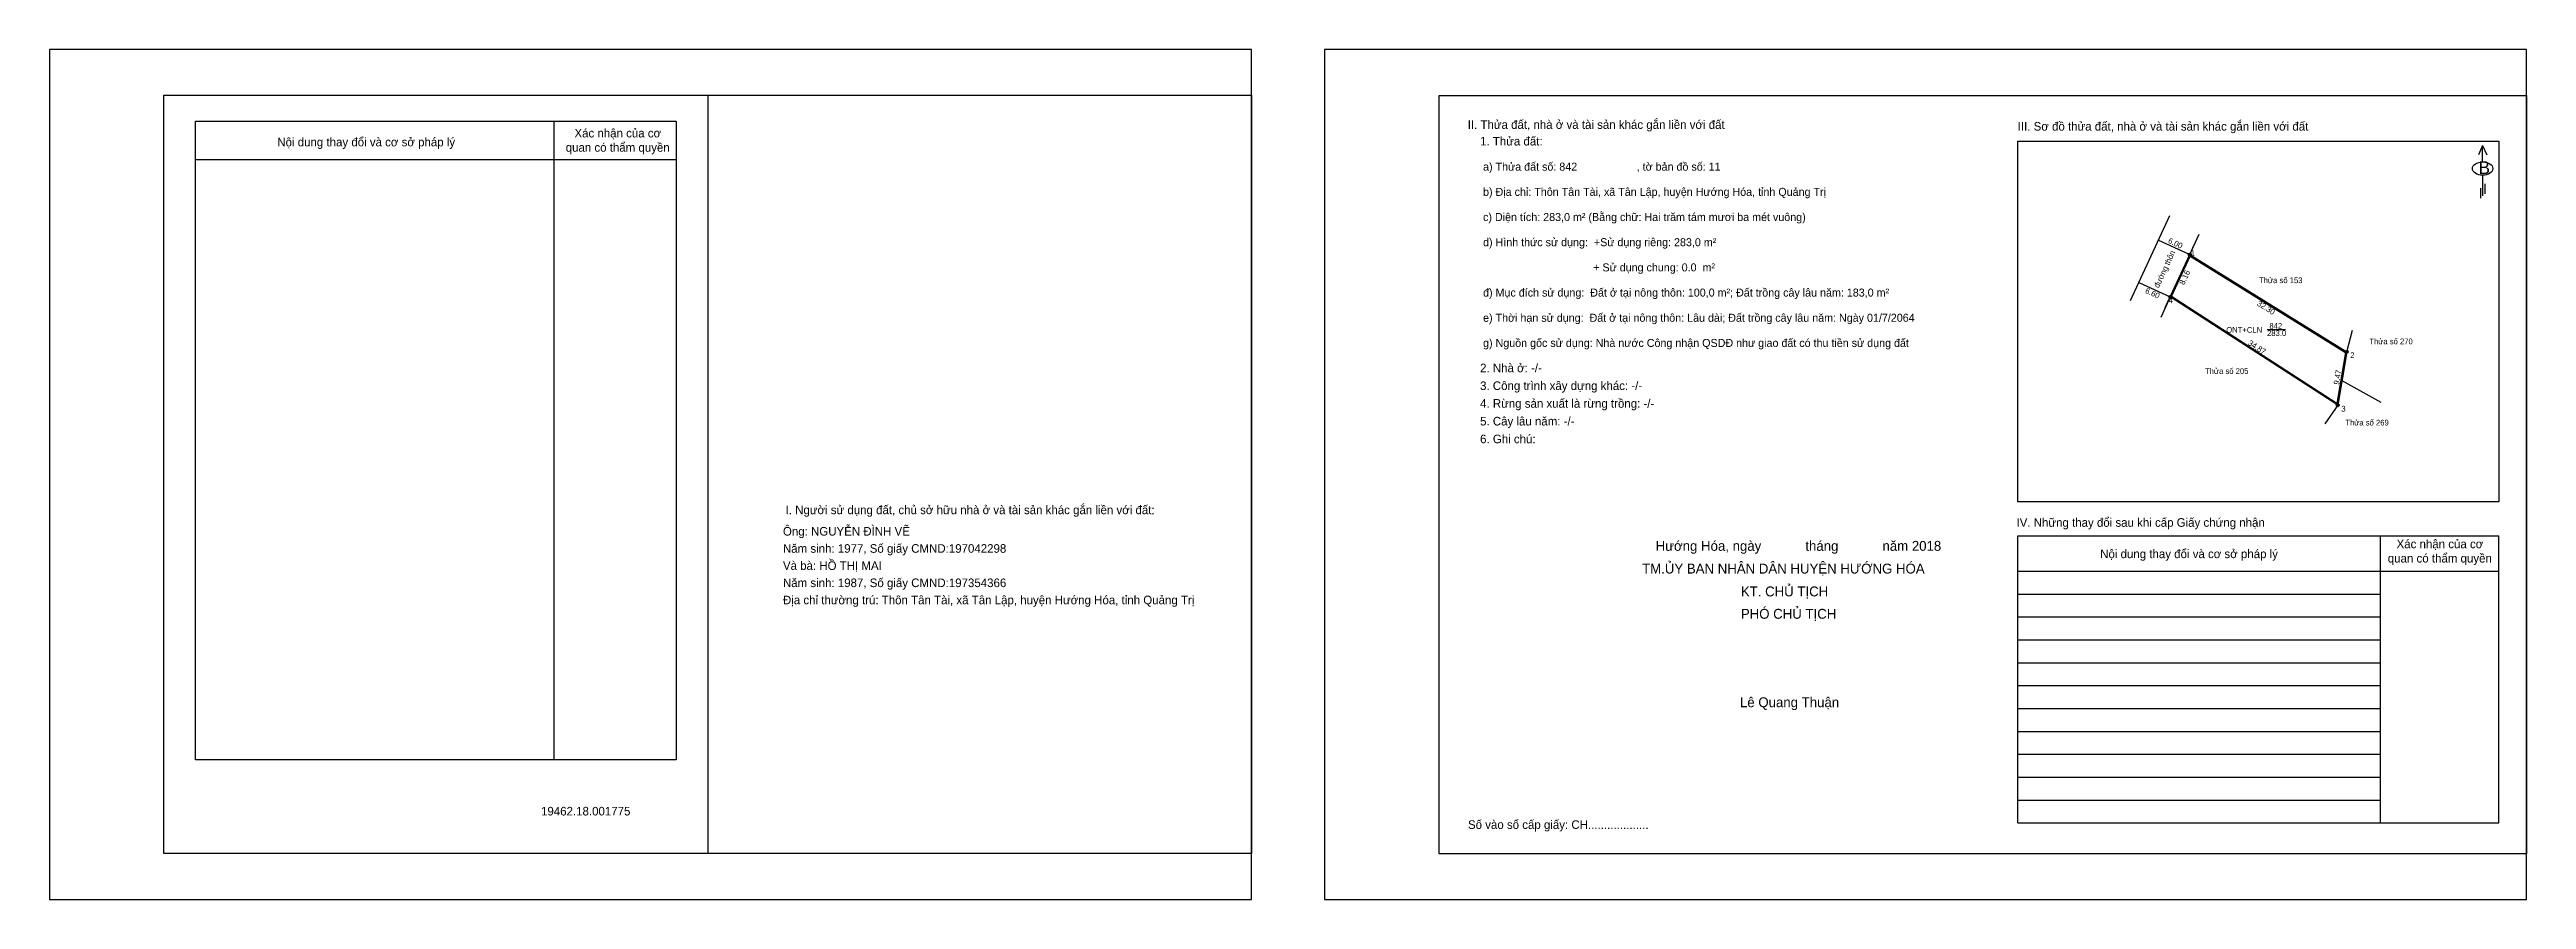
# Model space of a CAD drawing. Extents: x 547218 to 547651, y 1837378 to 1837526.
import ezdxf

# ---------------------------------------------------------------- set-up
doc = ezdxf.new("R2010")
doc.units = 0
for name, color, linetype in [('CanhThua', 7, 'Continuous'), ('ChieuDaiCanhThua', 7, 'Continuous'), ('Khung', 7, 'Continuous'), ('KhungInTrang1', 7, 'Continuous'), ('KhungInTrang2', 7, 'Continuous'), ('Level 1', 7, 'Continuous'), ('Level 2', 7, 'Continuous'), ('Level 23', 7, 'Continuous'), ('Level 31', 7, 'Continuous'), ('MocDinhThua', 7, 'Continuous'), ('NhanDiaChinhThua', 7, 'Continuous'), ('ON', 7, 'Continuous'), ('RauThua', 7, 'Continuous'), ('SoHieuDinhThua', 7, 'Continuous'), ('Template', 7, 'Continuous'), ('ThongTin', 7, 'Continuous')]:
    doc.layers.add(name, color=color, linetype=linetype)

msp = doc.modelspace()

# ---------------------------------------------------------------- linework, layer by layer
at = {"layer": 'CanhThua'}
for p, q in [((547588.37, 1837483.09), (547591.79, 1837490.5)), ((547588.37, 1837483.09), (547591.79, 1837490.5)), ((547591.79, 1837490.5), (547619.24, 1837473.48)), ((547617.64, 1837464.15), (547588.37, 1837483.09)), ((547619.02, 1837473.38), (547617.5, 1837464.48)), ((547619.24, 1837473.48), (547617.64, 1837464.15))]:
    msp.add_line(p, q, dxfattribs=at)
at = {"layer": 'ChieuDaiCanhThua'}
for p, q in [((547586.34, 1837493.01), (547591.79, 1837490.5)), ((547582.92, 1837485.61), (547588.37, 1837483.09))]:
    msp.add_line(p, q, dxfattribs=at)
at = {"layer": 'Khung'}
for p, q in [((547460.63, 1837518.31), (547650.63, 1837518.31)), ((547460.63, 1837385.81), (547460.63, 1837518.31)), ((547561.77, 1837447.27), (547561.77, 1837510.33)), ((547561.77, 1837510.33), (547645.77, 1837510.33)), ((547645.77, 1837510.33), (547645.77, 1837447.27)), ((547645.77, 1837447.27), (547561.77, 1837447.27))]:
    msp.add_line(p, q, dxfattribs=at)
msp.add_lwpolyline([(547427.83, 1837385.82), (547237.83, 1837385.82), (547237.83, 1837518.32), (547427.83, 1837518.32)], close=True, dxfattribs=at)
for points in [[(547332.83, 1837518.32), (547332.83, 1837385.82)], [(547650.63, 1837518.31), (547650.63, 1837385.81), (547460.63, 1837385.81)]]:
    msp.add_lwpolyline(points, dxfattribs=at)
at = {"layer": 'KhungInTrang1'}
msp.add_lwpolyline([(547217.83, 1837526.31), (547217.83, 1837377.81), (547427.83, 1837377.81), (547427.83, 1837526.31)], close=True, dxfattribs=at)
at = {"layer": 'KhungInTrang2'}
msp.add_lwpolyline([(547440.63, 1837526.31), (547440.63, 1837377.81), (547650.63, 1837377.81), (547650.63, 1837526.31)], close=True, dxfattribs=at)
at = {"layer": 'Level 1'}
msp.add_line((547618.38, 1837468.47), (547625.19, 1837464.73), dxfattribs=at)
msp.add_lwpolyline([(547581.45, 1837482.45), (547588.34, 1837497.34)], dxfattribs=at)
at = {"layer": 'Level 2'}
msp.add_lwpolyline([(547617.5, 1837464.48), (547588.62, 1837483.16), (547591.88, 1837490.21), (547619.02, 1837473.38)], dxfattribs=at)
at = {"layer": 'Level 23'}
for p, q in [((547591.79, 1837490.5), (547592.63, 1837492.31)), ((547587.52, 1837481.26), (547588.37, 1837483.09))]:
    msp.add_line(p, q, dxfattribs=at)
at = {"layer": 'Level 31'}
msp.add_lwpolyline([(547581.45, 1837482.45), (547588.34, 1837497.34)], dxfattribs=at)
at = {"layer": 'MocDinhThua'}
for centre in [(547591.79, 1837490.5), (547588.37, 1837483.09), (547619.24, 1837473.48), (547617.64, 1837464.15)]:
    msp.add_circle(centre, 0.247, dxfattribs=at)
at = {"layer": 'NhanDiaChinhThua'}
msp.add_line((547605.31, 1837477.38), (547608.52, 1837477.38), dxfattribs=at)
at = {"layer": 'ON'}
for p, q in [((547243.33, 1837513.81), (547327.33, 1837513.81)), ((547243.33, 1837402.2), (547243.33, 1837513.81)), ((547327.33, 1837513.81), (547327.33, 1837402.2)), ((547243.33, 1837507.12), (547327.33, 1837507.12)), ((547561.77, 1837441.35), (547645.77, 1837441.35)), ((547625.04, 1837441.35), (547625.04, 1837391.19)), ((547561.77, 1837435.18), (547645.77, 1837435.18)), ((547561.77, 1837431.18), (547625.04, 1837431.18)), ((547561.77, 1837427.18), (547625.04, 1837427.18)), ((547561.77, 1837423.18), (547625.04, 1837423.18)), ((547561.77, 1837419.18), (547625.04, 1837419.18)), ((547561.77, 1837415.18), (547625.04, 1837415.18)), ((547561.77, 1837411.18), (547625.04, 1837411.18)), ((547561.77, 1837407.18), (547625.04, 1837407.18)), ((547561.77, 1837403.18), (547625.04, 1837403.18)), ((547561.77, 1837399.18), (547625.04, 1837399.18)), ((547561.77, 1837395.18), (547625.04, 1837395.18))]:
    msp.add_line(p, q, dxfattribs=at)
for points in [[(547305.97, 1837513.81), (547305.97, 1837402.2)], [(547561.77, 1837391.19), (547561.77, 1837441.35)], [(547645.77, 1837391.19), (547645.77, 1837441.35)], [(547327.33, 1837402.2), (547243.33, 1837402.2)]]:
    msp.add_lwpolyline(points, dxfattribs=at)
at = {"layer": 'RauThua'}
for p, q in [((547591.79, 1837490.5), (547593.45, 1837494.07)), ((547588.37, 1837483.09), (547586.72, 1837479.52)), ((547619.24, 1837473.48), (547620.21, 1837477.3)), ((547617.64, 1837464.15), (547615.38, 1837460.93))]:
    msp.add_line(p, q, dxfattribs=at)
at = {"layer": 'Template'}
for p, q in [((547642.95, 1837509.52), (547642.23, 1837507.93)), ((547642.95, 1837506.69), (547642.95, 1837509.52)), ((547642.95, 1837509.52), (547643.68, 1837507.93)), ((547642.59, 1837502.11), (547642.59, 1837500.37)), ((547642.97, 1837504.35), (547642.97, 1837500.78)), ((547643.37, 1837502.86), (547643.37, 1837501.12)), ((547561.77, 1837391.19), (547645.77, 1837391.19))]:
    msp.add_line(p, q, dxfattribs=at)
msp.add_ellipse((547642.97, 1837505.52), major_axis=(1.78, 0), ratio=0.655849, dxfattribs=at)

# ---------------------------------------------------------------- texts
at = {"layer": 'ChieuDaiCanhThua'}
for s, rotation, p in [('6.00', 335.2249, (547587.9, 1837492.57)), ('đường thôn', 65.2249, (547586.38, 1837484.57)), ('8.16', 65.2249, (547590.81, 1837485.11)), ('6.60', 335.2249, (547583.9, 1837483.84)), ('32.30', 328.2063, (547603.45, 1837481.67)), ('34.87', 327.0975, (547601.88, 1837474.78)), ('9.47', 80.2711, (547617.88, 1837467.68))]:
    msp.add_text(s, height=1, rotation=rotation, dxfattribs=at).set_placement(p)
at = {"layer": 'NhanDiaChinhThua'}
for s, p in [('Thửa số 153', (547603.9, 1837485.5)), ('ONT+CLN', (547598.17, 1837476.83)), ('283.0', (547605.3, 1837476.26)), ('842', (547605.71, 1837477.53)), ('Thửa số 270', (547623.17, 1837474.82)), ('Thửa số 205', (547594.46, 1837469.63)), ('Thửa số 269', (547618.98, 1837460.63))]:
    msp.add_text(s, height=1, dxfattribs=at).set_placement(p)
at = {"layer": 'ON'}
for s, height, p in [('Nội dung thay đổi và cơ sở pháp lý', 1.5, (547257.63, 1837509.4)), ('quan có thẩm quyền', 1.5, (547308.02, 1837508.46)), ('Xác nhận của cơ ', 1.5, (547309.55, 1837510.96)), ('I. Người sử dụng đất, chủ sở hữu nhà ở và tài sản khác gắn liền với đất:', 1.5, (547346.44, 1837445.13)), ('IV. Những thay đổi sau khi cấp Giấy chứng nhận', 1.5, (547561.52, 1837442.93)), ('Xác nhận của cơ ', 1.5, (547627.93, 1837439.18)), ('Nội dung thay đổi và cơ sở pháp lý', 1.5, (547576.14, 1837437.45)), ('quan có thẩm quyền', 1.5, (547626.4, 1837436.68)), ('Lê Quang Thuận', 1.7268, (547513.2, 1837411.41))]:
    msp.add_text(s, height=height, dxfattribs=at).set_placement(p)
at = {"layer": 'SoHieuDinhThua'}
for s, p in [('1', (547591.94, 1837490.24)), ('4', (547588.13, 1837481.99)), ('2', (547619.84, 1837472.41)), ('3', (547618.28, 1837463.06))]:
    msp.add_text(s, height=1, dxfattribs=at).set_placement(p)
at = {"layer": 'Template'}
for s, height, p in [('II. Thửa đất, nhà ở và tài sản khác gắn liền với đất', 1.5, (547465.63, 1837512.45)), ('III. Sơ đồ thửa đất, nhà ở và tài sản khác gắn liền với đất', 1.5, (547561.73, 1837512.15)), ('B', 2.25, (547642.25, 1837504.56)), ('Hướng Hóa, ngày            tháng            năm 2018', 1.7268, (547498.46, 1837438.73)), ('TM.ỦY BAN NHÂN DÂN HUYỆN HƯỚNG HÓA', 1.7268, (547496.1, 1837434.76)), ('KT. CHỦ TỊCH', 1.7268, (547513.36, 1837430.77)), ('PHÓ CHỦ TỊCH', 1.7268, (547513.36, 1837426.86)), ('19462.18.001775', 1.5, (547303.71, 1837392.49)), ('Số vào sổ cấp giấy: CH...................', 1.5, (547465.68, 1837390.14))]:
    msp.add_text(s, height=height, dxfattribs=at).set_placement(p)
at = {"layer": 'ThongTin'}
for s, height, p in [('1. Thửa đất: ', 1.5, (547467.79, 1837509.55)), (' a) Thửa đất số: 842                    , tờ bản đồ số: 11', 1.4, (547467.79, 1837505.15)), (' b) Địa chỉ: Thôn Tân Tài, xã Tân Lập, huyện Hướng Hóa, tỉnh Quảng Trị', 1.4, (547467.79, 1837500.75)), (' c) Diện tích: 283,0 m² (Bằng chữ: Hai trăm tám mươi ba mét vuông)', 1.4, (547467.79, 1837496.35)), (' d) Hình thức sử dụng:  +Sử dụng riêng: 283,0 m²', 1.4, (547467.79, 1837491.95)), ('                                      + Sử dụng chung: 0.0  m²', 1.4, (547467.79, 1837487.55)), (' đ) Mục đích sử dụng:  Đất ở tại nông thôn: 100,0 m²; Đất trồng cây lâu năm: 183,0 m²', 1.4, (547467.79, 1837483.15)), (' e) Thời hạn sử dụng:  Đất ở tại nông thôn: Lâu dài; Đất trồng cây lâu năm: Ngày 01/7/2064', 1.4, (547467.79, 1837478.75)), (' g) Nguồn gốc sử dụng: Nhà nước Công nhận QSDĐ như giao đất có thu tiền sử dụng đất ', 1.4, (547467.79, 1837474.35)), ('2. Nhà ở: -/-', 1.5, (547467.79, 1837469.93)), ('3. Công trình xây dựng khác: -/-', 1.5, (547467.79, 1837466.83)), ('4. Rừng sản xuất là rừng trồng: -/-', 1.5, (547467.79, 1837463.73)), ('5. Cây lâu năm: -/-', 1.5, (547467.79, 1837460.63)), ('6. Ghi chú:', 1.5, (547467.79, 1837457.53)), ('Ông: NGUYỄN ĐÌNH VẼ', 1.5, (547345.98, 1837441.39)), ('Năm sinh: 1977, Số giấy CMND:197042298', 1.5, (547345.98, 1837438.39)), ('Và bà: HỒ THỊ MAI', 1.5, (547345.98, 1837435.39)), ('Năm sinh: 1987, Số giấy CMND:197354366', 1.5, (547345.98, 1837432.39)), ('Địa chỉ thường trú: Thôn Tân Tài, xã Tân Lập, huyện Hướng Hóa, tỉnh Quảng Trị', 1.5, (547345.98, 1837429.39))]:
    msp.add_text(s, height=height, dxfattribs=at).set_placement(p)

doc.saveas('drawing.dxf')
